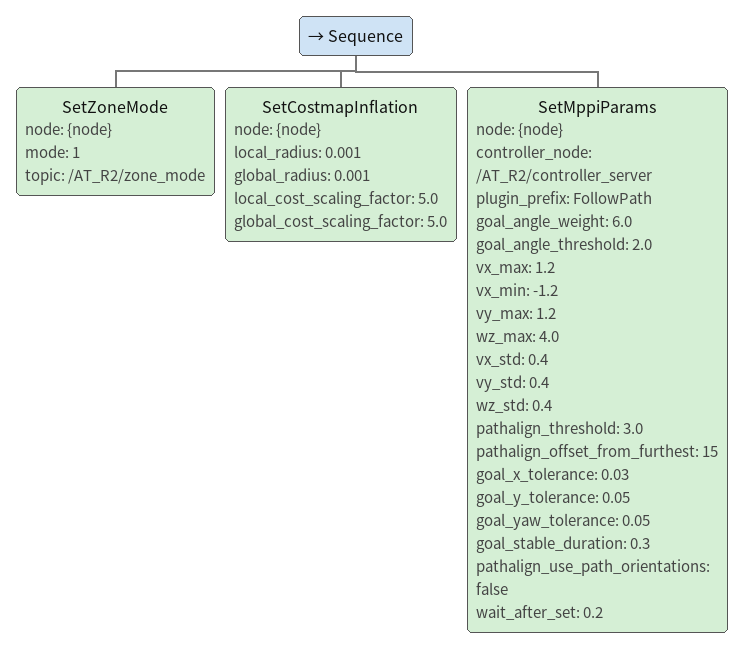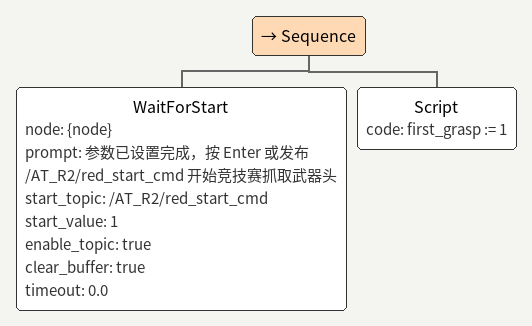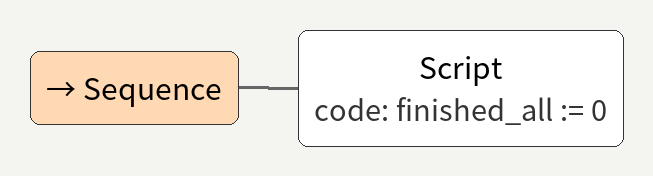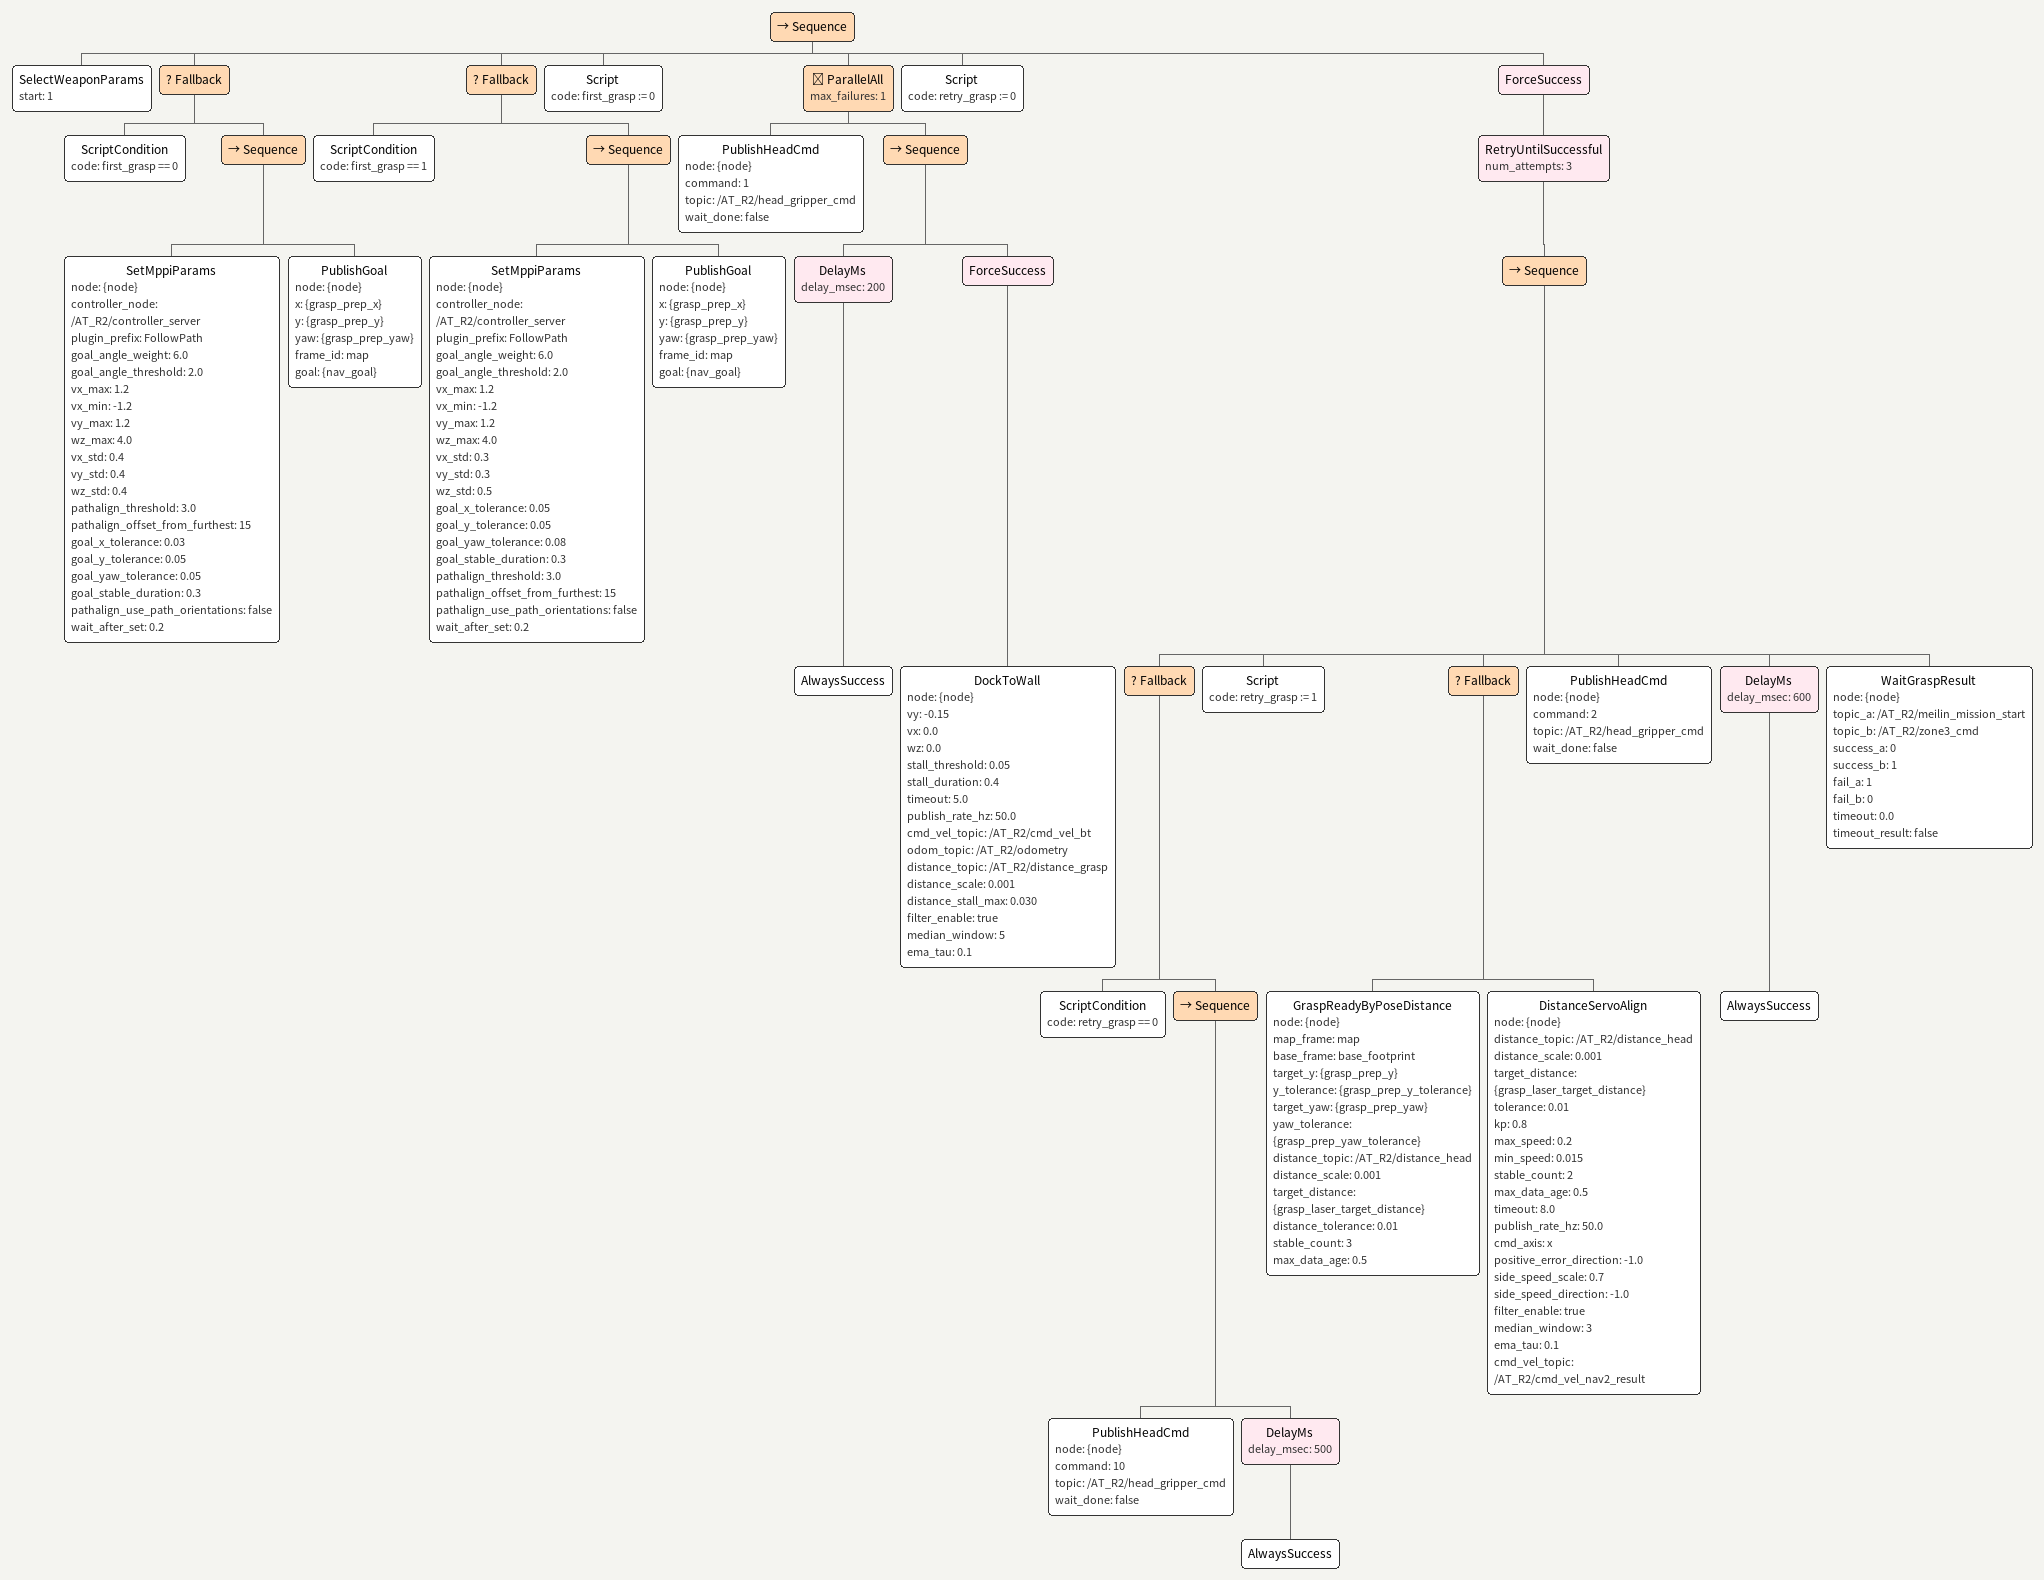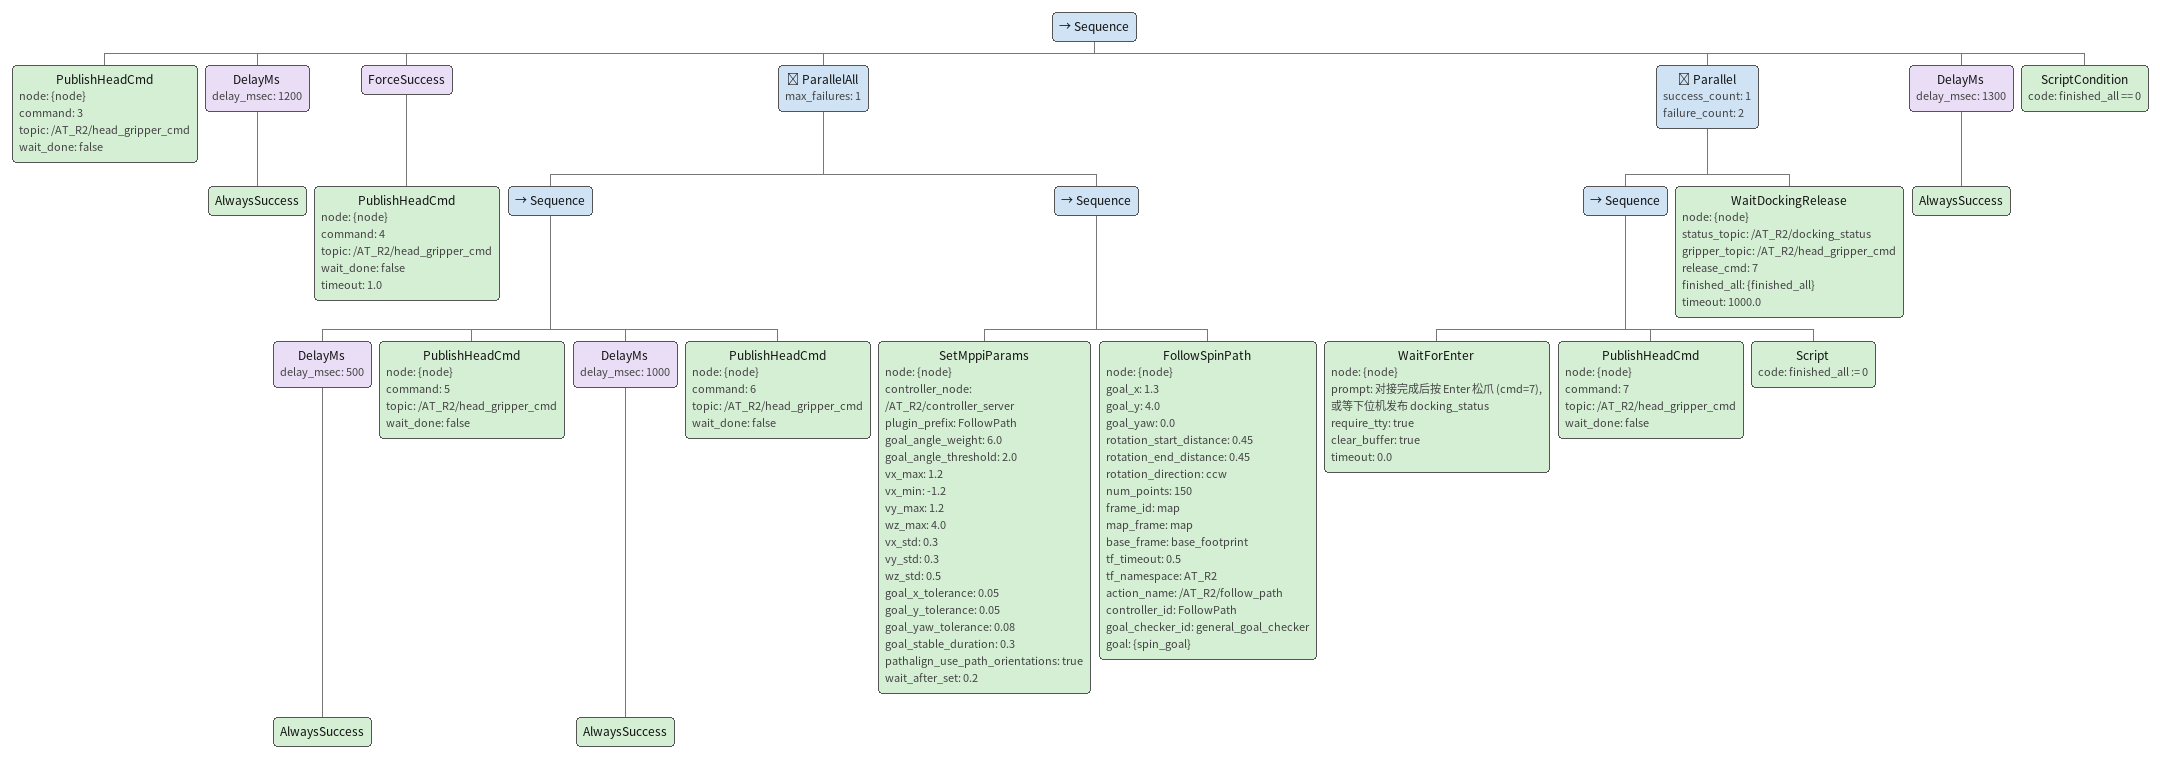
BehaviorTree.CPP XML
<Sequence>

  <!-- ===== 全局一次性设置: 模式 / 代价地图 / MPPI ===== -->
  <SetZoneMode node="{node}" mode="1" topic="/AT_R2/zone_mode"/>

  <SetCostmapInflation node="{node}" local_radius="0.001" global_radius="0.001" local_cost_scaling_factor="5.0" global_cost_scaling_factor="5.0"/>
  <SetMppiParams node="{node}" controller_node="/AT_R2/controller_server" plugin_prefix="FollowPath" goal_angle_weight="6.0" goal_angle_threshold="2.0" vx_max="1.2" vx_min="-1.2" vy_max="1.2" wz_max="4.0" vx_std="0.4" vy_std="0.4" wz_std="0.4" pathalign_threshold="3.0" pathalign_offset_from_furthest="15" goal_x_tolerance="0.03" goal_y_tolerance="0.05" goal_yaw_tolerance="0.05" goal_stable_duration="0.3" pathalign_use_path_orientations="false" wait_after_set="0.2"/>

</Sequence>

<Sequence>

  <!-- 一键启动门控: 按 Enter 或发布 /AT_R2/red_start_cmd 任一即开始。 -->
  <WaitForStart node="{node}" prompt="参数已设置完成，按 Enter 或发布 /AT_R2/red_start_cmd 开始竞技赛抓取武器头" start_topic="/AT_R2/red_start_cmd" start_value="1" enable_topic="true" clear_buffer="true" timeout="0.0"/>

  <Script code="first_grasp := 1"/>

</Sequence>

<Sequence>

  <Script code="finished_all := 0"/>

</Sequence>

<Sequence>

<!-- 选当前武器, 把 w{n}_* 拷到工作键 grasp_*; 超范围(抓满6个)返回 FAILURE 退出循环 -->
<SelectWeaponParams start="1"/>

<!-- ===== A/B. 导航到武器 prep 点: 首轮/重抓两套 MPPI+导航配置 ===== -->
<!-- 首轮(first_grasp==1): 宽 yaw 阈值, 远距离接近 -->
<Fallback>
  <ScriptCondition code="first_grasp == 0"/>
  <Sequence>
    <SetMppiParams node="{node}" controller_node="/AT_R2/controller_server" plugin_prefix="FollowPath" goal_angle_weight="6.0" goal_angle_threshold="2.0" vx_max="1.2" vx_min="-1.2" vy_max="1.2" wz_max="4.0" vx_std="0.4" vy_std="0.4" wz_std="0.4" pathalign_threshold="3.0" pathalign_offset_from_furthest="15" goal_x_tolerance="0.03" goal_y_tolerance="0.05" goal_yaw_tolerance="0.05" goal_stable_duration="0.3" pathalign_use_path_orientations="false" wait_after_set="0.2"/>
    <PublishGoal node="{node}" x="{grasp_prep_x}" y="{grasp_prep_y}" yaw="{grasp_prep_yaw}" frame_id="map" goal="{nav_goal}"/>
  </Sequence>
</Fallback>
<!-- 重抓轮(first_grasp==0): 占位, 待调整数值 -->
<Fallback>
  <ScriptCondition code="first_grasp == 1"/>
  <Sequence>
    <SetMppiParams node="{node}" controller_node="/AT_R2/controller_server" plugin_prefix="FollowPath" goal_angle_weight="6.0" goal_angle_threshold="2.0" vx_max="1.2" vx_min="-1.2" vy_max="1.2" wz_max="4.0" vx_std="0.3" vy_std="0.3" wz_std="0.5" goal_x_tolerance="0.05" goal_y_tolerance="0.05" goal_yaw_tolerance="0.08" goal_stable_duration="0.3" pathalign_threshold="3.0" pathalign_offset_from_furthest="15" pathalign_use_path_orientations="false" wait_after_set="0.2"/>
    <PublishGoal node="{node}" x="{grasp_prep_x}" y="{grasp_prep_y}" yaw="{grasp_prep_yaw}" frame_id="map" goal="{nav_goal}"/>
  </Sequence>
</Fallback>
<!-- 翻转首轮标志(两个 Fallback 都判断完再改) -->
<Script code="first_grasp := 0"/>

<!-- ===== C. 张爪(cmd=1) + 侧向贴靠柜台(激光判贴住) ===== -->
<ParallelAll max_failures="1">
  <PublishHeadCmd node="{node}" command="1" topic="/AT_R2/head_gripper_cmd" wait_done="false"/>
  <Sequence>
    <DelayMs delay_msec="200">
        <AlwaysSuccess/>
    </DelayMs>
    <ForceSuccess>
      <DockToWall node="{node}" vy="-0.15" vx="0.0" wz="0.0" stall_threshold="0.05" stall_duration="0.4" timeout="5.0" publish_rate_hz="50.0" cmd_vel_topic="/AT_R2/cmd_vel_bt" odom_topic="/AT_R2/odometry" distance_topic="/AT_R2/distance_grasp" distance_scale="0.001" distance_stall_max="0.030" filter_enable="true" median_window="5" ema_tau="0.1"/>
    </ForceSuccess>
  </Sequence>
</ParallelAll>

<Script code="retry_grasp := 0"/>
<ForceSuccess>
  <RetryUntilSuccessful num_attempts="3">
    <Sequence>

      <!-- 张开爪子(cmd=10): 仅失败重试时张爪(首轮 C 段已发 cmd=1 张开, 无需重复)。
           retry_grasp==0(首轮) 跳过; ==1(重试) 才张爪并留 500ms 等爪子物理张开到位,
           避免 D 段瞬间通过时紧接 cmd=2 闭爪。 -->
      <Fallback>
        <ScriptCondition code="retry_grasp == 0"/>
        <Sequence>
          <PublishHeadCmd node="{node}" command="10" topic="/AT_R2/head_gripper_cmd" wait_done="false"/>
          <DelayMs delay_msec="500">
            <AlwaysSuccess/>
          </DelayMs>
        </Sequence>
      </Fallback>
      <!-- 标记后续均为重试轮 -->
      <Script code="retry_grasp := 1"/>

      <!-- D. 激光对距精对齐: 已在范围内直接过, 否则伺服对齐 (红区用 distance_head) -->
      <Fallback>
        <GraspReadyByPoseDistance node="{node}" map_frame="map" base_frame="base_footprint" target_y="{grasp_prep_y}" y_tolerance="{grasp_prep_y_tolerance}" target_yaw="{grasp_prep_yaw}" yaw_tolerance="{grasp_prep_yaw_tolerance}" distance_topic="/AT_R2/distance_head" distance_scale="0.001" target_distance="{grasp_laser_target_distance}" distance_tolerance="0.01" stable_count="3" max_data_age="0.5"/>

        <DistanceServoAlign node="{node}" distance_topic="/AT_R2/distance_head" distance_scale="0.001" target_distance="{grasp_laser_target_distance}" tolerance="0.01" kp="0.8" max_speed="0.2" min_speed="0.015" stable_count="2" max_data_age="0.5" timeout="8.0" publish_rate_hz="50.0" cmd_axis="x" positive_error_direction="-1.0" side_speed_scale="0.7" side_speed_direction="-1.0" filter_enable="true" median_window="3" ema_tau="0.1" cmd_vel_topic="/AT_R2/cmd_vel_nav2_result"/>
      </Fallback>

      <!-- 抓取(闭爪) -->
      <PublishHeadCmd node="{node}" command="2" topic="/AT_R2/head_gripper_cmd" wait_done="false"/>
      <DelayMs delay_msec="600">
        <AlwaysSuccess/>
      </DelayMs>

      <WaitGraspResult node="{node}" topic_a="/AT_R2/meilin_mission_start" topic_b="/AT_R2/zone3_cmd" success_a="0" success_b="1" fail_a="1" fail_b="0" timeout="0.0" timeout_result="false"/>

    </Sequence>
  </RetryUntilSuccessful>
</ForceSuccess>

    </Sequence>

<Sequence>

<!-- ===== 闭爪成功后的后续动作: 抬起 -> 对接 -> 后退 -> 交付 ===== -->
<PublishHeadCmd node="{node}" command="3" topic="/AT_R2/head_gripper_cmd" wait_done="false"/>
<DelayMs delay_msec="1200">
  <AlwaysSuccess/>
</DelayMs>

<!-- 对接交付: 抬起后再退, 避免武器头还在柜台上就拖动 -->
<ForceSuccess>
  <PublishHeadCmd node="{node}" command="4" topic="/AT_R2/head_gripper_cmd" wait_done="false" timeout="1.0"/>
</ForceSuccess>

<!-- 后退播报(cmd=5 -> cmd=6) 并导航退到交付点 (红区: FollowSpinPath 到 (1.3,4.0,0.0)) -->
<ParallelAll max_failures="1">
  <Sequence>
    <DelayMs delay_msec="500">
      <AlwaysSuccess/>
    </DelayMs>
    <PublishHeadCmd node="{node}" command="5" topic="/AT_R2/head_gripper_cmd" wait_done="false"/>
    <DelayMs delay_msec="1000">
      <AlwaysSuccess/>
    </DelayMs>
    <PublishHeadCmd node="{node}" command="6" topic="/AT_R2/head_gripper_cmd" wait_done="false"/>
  </Sequence>
  <Sequence>
      <SetMppiParams node="{node}" controller_node="/AT_R2/controller_server" plugin_prefix="FollowPath" goal_angle_weight="6.0" goal_angle_threshold="2.0" vx_max="1.2" vx_min="-1.2" vy_max="1.2" wz_max="4.0" vx_std="0.3" vy_std="0.3" wz_std="0.5" goal_x_tolerance="0.05" goal_y_tolerance="0.05" goal_yaw_tolerance="0.08" goal_stable_duration="0.3" pathalign_use_path_orientations="true" wait_after_set="0.2"/>
      <FollowSpinPath node="{node}" goal_x="1.3" goal_y="4.0" goal_yaw="0.0" rotation_start_distance="0.45" rotation_end_distance="0.45" rotation_direction="ccw" num_points="150" frame_id="map" map_frame="map" base_frame="base_footprint" tf_timeout="0.5" tf_namespace="AT_R2" action_name="/AT_R2/follow_path" controller_id="FollowPath" goal_checker_id="general_goal_checker" goal="{spin_goal}"/>
  </Sequence>
</ParallelAll>

<!-- 等对接完成后松爪 cmd=7: 操作员按 Enter, 或收到 /AT_R2/docking_status 为 1/2/3 任一,
     任一满足即松爪(只松一次)。
     WaitDockingRelease 输出 finished_all: 收到 3 置 1(对接成功->结束), 收到 1/2 置 0(->换武器重抓)。 -->
<Parallel success_count="1" failure_count="2">
  <!-- 分支A: 操作员按 Enter -> 松爪 cmd=7 (Enter 松爪不代表结束, finished_all 保持 0 -> 继续重抓) -->
  <Sequence>
    <WaitForEnter node="{node}" prompt="对接完成后按 Enter 松爪 (cmd=7), 或等下位机发布 docking_status" require_tty="true" clear_buffer="true" timeout="0.0"/>
    <PublishHeadCmd node="{node}" command="7" topic="/AT_R2/head_gripper_cmd" wait_done="false"/>
    <Script code="finished_all := 0"/>
  </Sequence>
  <!-- 分支B: 收到 docking_status 1/2/3 任一 -> 发松爪; 收到 3 -> finished_all 置 1 结束循环 -->
  <WaitDockingRelease node="{node}" status_topic="/AT_R2/docking_status" gripper_topic="/AT_R2/head_gripper_cmd" release_cmd="7" finished_all="{finished_all}" timeout="1000.0"/>
</Parallel>
<DelayMs delay_msec="1300">
  <AlwaysSuccess/>
</DelayMs>

<!-- 循环收尾: finished_all==0(收到1/2)->SUCCESS 继续换武器重抓;
               ==1(收到3)->FAILURE 退出循环 -> ForceSuccess 兜成 SUCCESS 正常结束。 -->
<ScriptCondition code="finished_all == 0"/>

    </Sequence>
